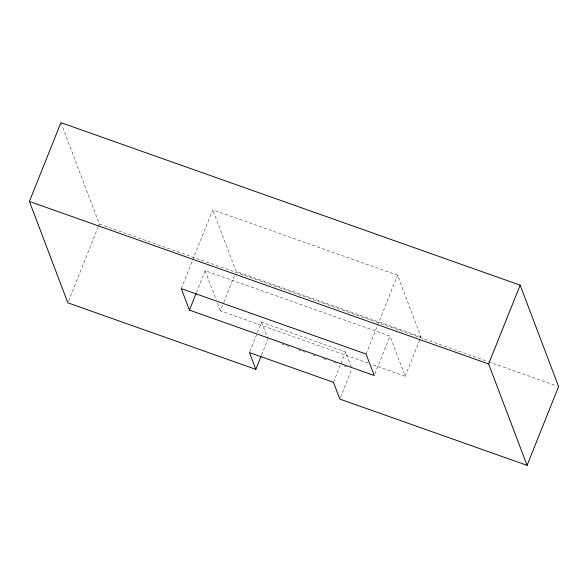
<?xml version="1.0" encoding="UTF-8"?>
<svg xmlns="http://www.w3.org/2000/svg" width="588" height="588" viewBox="0 0 588 588"><rect width="100%" height="100%" fill="white"/><g stroke="black" fill="none" stroke-linecap="round" stroke-linejoin="round"><path stroke-width="0.44" stroke-dasharray="2.94 2.21" d="M68.539 301.144L98.02 227.424M98.358 226.578L99.379 224.035L61.24 123.502M181.258 288.62L212.775 209.82L397.576 275.221L420.942 336.828L420.273 338.504M196.451 292.501L205.168 270.7L389.962 336.101L405.183 376.232L371.506 364.31M368.051 363.09L220.39 310.832L223.411 303.29M223.741 302.445L234.472 275.625M249.797 351.749L261.579 322.283L345.582 352.006L351.624 367.934M261.542 355.042L267.944 339.048M333.462 382.318L340.533 364.634M340.871 363.796L345.582 352.006M340.496 397.4L351.94 368.772M366.059 354.02L377.239 326.053M377.577 325.208L397.576 275.221M374.879 373.821L389.962 336.101M405.183 376.232L419.942 339.342M420.942 336.828L236.148 271.428L212.775 209.82M99.379 224.035L487.687 361.458M488.547 361.76L556.005 385.632M281.799 343.951L288.723 346.398M298.248 349.772L305.179 352.227M312.97 354.983L315.572 355.902M323.363 358.658L325.965 359.577M333.756 362.34L336.358 363.259M344.149 366.015L346.751 366.934M261.579 322.283L267.621 338.21M205.168 270.7L216.178 299.733M217.472 303.143L220.39 310.832"/><path stroke-width="0.88" d="M29.4 201.449L60.917 122.649L520.145 285.165L558.6 386.551L527.083 465.351L339.82 399.083L333.462 382.318L249.459 352.587L255.817 369.352L67.855 302.835L29.4 201.449L488.621 363.965L527.083 465.351M189.409 310.104L181.258 288.62L366.059 354.02L374.203 375.497L189.409 310.104L196.113 293.339M255.817 369.352L261.204 355.887M488.621 363.965L520.145 285.165"/></g></svg>
